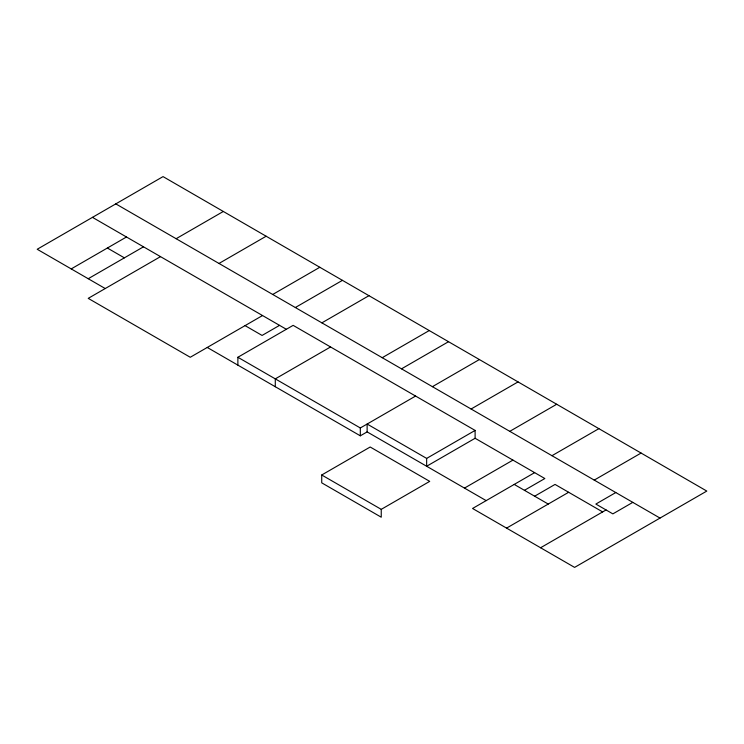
<?xml version="1.0" encoding="UTF-8"?>
<svg xmlns="http://www.w3.org/2000/svg" width="744" height="744" viewBox="0 0 744 744"><rect width="100%" height="100%" fill="white"/><g stroke="black" fill="none" stroke-linecap="round" stroke-linejoin="round"><path stroke-width="1.12" d="M71.21 268.909L126.48 236.992M88.22 278.721L143.49 246.813M176.123 238.712L223.321 211.463M160.499 256.634L88.22 298.363L190.259 357.269L262.53 315.54M218.987 263.46L266.147 236.229M272.704 294.475L319.818 267.273M295.331 307.532L342.426 280.349M279.539 325.361L262.083 335.442L245.074 325.621M237.875 365.127L237.875 357.269L293.145 325.361L475.109 430.423L475.109 438.272L544.841 478.531L524.427 490.315M321.873 322.859L368.95 295.684M330.559 346.964L275.289 378.873L275.289 386.731M382.221 357.697L429.242 330.55M401.518 368.838L448.52 341.701M237.875 357.269L360.319 427.967L415.589 396.059M432.404 386.675L479.378 359.547M207.26 347.457L360.319 435.817L367.127 431.892L486.167 500.619M321.724 474.988L370.187 447.005L429.716 481.368L381.244 509.352L321.724 474.988L321.724 482.837L381.244 517.201L381.244 509.352M471.092 409.005L518.038 381.904M367.127 431.892L367.127 424.034L426.647 458.406L475.109 430.423M475.109 438.272L426.647 466.256L426.647 458.406M509.779 431.343L556.698 404.262M464.479 488.101L512.942 460.118M551.964 455.7L598.883 428.656M534.638 472.635L472.561 508.478L574.601 567.393L706.8 491.068L163.048 176.607L37.2 249.268L105.23 288.542M534.638 496.202L555.043 484.418L602.659 511.919M506.571 528.11L568.649 492.277M594.224 480.103L641.077 453.059M615.79 492.547L595.86 504.06L612.861 513.881L632.8 502.367M540.59 547.751L606.062 509.947M115.804 203.884L660.012 518.075M92.47 217.36L286.347 329.285M107.369 248.031L124.378 257.852M514.225 484.418L548.244 504.06M360.319 427.967L360.319 435.817"/></g></svg>
